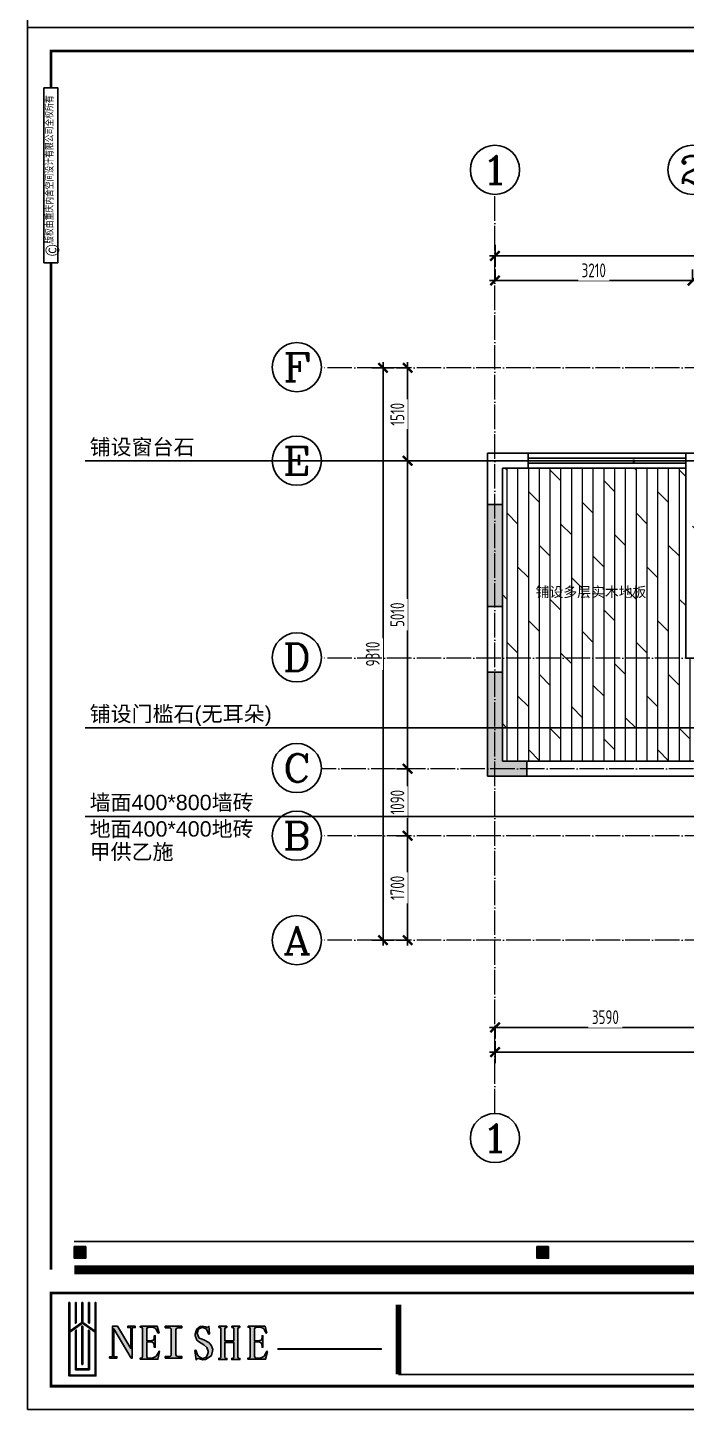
# Model space of a CAD drawing. Header units: inches. Extents: x -50945 to 250244, y -404780 to 18493.
# Drawn here: x 123108 to 133813, y -314876 to -292400 of the extents above; entities that cross this region are included whole.
import ezdxf
from ezdxf.enums import TextEntityAlignment as Align

# ---------------------------------------------------------------- set-up
doc = ezdxf.new("R2010")
doc.units = ezdxf.units.IN
doc.header["$MEASUREMENT"] = 0
doc.linetypes.add('DOTE', pattern=[2.42, 2, -0.2, 0.02, -0.2])
for name, color, linetype in [('15开关布置图-YJ', 2, 'Continuous'), ('AXIS', 1, 'Continuous'), ('AXIS_TEXT', 7, 'Continuous'), ('A图框', 7, 'Continuous'), ('D-ARCHI', 250, 'Continuous'), ('EVH 立面填充', 8, 'Continuous'), ('IBS-003-建筑窗框', 3, 'Continuous'), ('IBS-182-原建筑非承重墙', 150, 'Continuous'), ('IBS-200-原建筑承重墙柱', 200, 'Continuous'), ('IBS-63-原建筑窗', 63, 'Continuous'), ('外标注', 50, 'Continuous')]:
    doc.layers.add(name, color=color, linetype=linetype)
doc.layers.add('地面铺装内线', color=251, linetype='Continuous', lineweight=5)
doc.layers.add('门', color=65, linetype='Continuous', lineweight=13)
doc.styles.add('04.YBC-外标注3.0', font='', dxfattribs={"width": 0.8, "height": 3})
doc.styles.add('_TCH_AXIS', font='COMPLEX', dxfattribs={"bigfont": 'GBCBIG'})
doc.styles.add('COMPLEX', font='COMPLEX')
doc.styles.add('HBA-DIMT', font='ARCHS.SHX', dxfattribs={"width": 0.8})
doc.styles.add('MtXpl_Arial_Unicode_', font='Arial Unicode.ttf')
doc.styles.get("Standard").update_dxf_attribs({"font": 'Arial.ttf'})
doc.styles.get('04.YBC-外标注3.0').set_extended_font_data('SimSun')
doc.dimstyles.new('HBA_40', dxfattribs={"dimscale": 50, "dimtxt": 2.5, "dimasz": 0.1, "dimexe": 2, "dimexo": 2.5, "dimgap": 0.6, "dimtad": 1, "dimdec": 0, "dimrnd": 5, "dimzin": 0, "dimtxsty": 'HBA-DIMT', "dimblk": 'HBA_DIMENSION_TICK', "dimblk1": 'HBA_DIMENSION_TICK', "dimblk2": 'HBA_DIMENSION_TICK', "dimcen": 0.125, "dimclrd": 44, "dimclre": 44, "dimclrt": 2, "dimadec": 0, "dimazin": 0, "dimtfac": 1, "dimtdec": 0, "dimtix": 1, "dimtmove": 1, "dimatfit": 3, "dimldrblk": 'HBA_Leader_Dot', "dimfxl": 0, "dimtvp": 1, "dimtfill": 1, "dimtolj": 1, "dimtzin": 0, "dimarcsym": 0})

# ---------------------------------------------------------------- blocks, each defined once
blk = doc.blocks.new('gegwe')
h = blk.add_hatch(color=9)
h.paths.add_polyline_path([(189652, -49616), (189652, -49028), (189629, -49028), (189629, -49617), (189269, -49867), (189269, -49028), (189267, -49028), (189246, -49028), (189246, -51182), (190039, -51182), (190039, -49027), (190014, -49027), (190014, -49865), (190014, -49868)])
h.paths.add_polyline_path([(190014, -49898), (190014, -51161), (189269, -51161), (189269, -49898), (189642, -49636)], flags=16)
h.paths.add_polyline_path([(189641, -49706), (189653, -49716), (189653, -50844), (189629, -50844), (189629, -49716)], flags=0)
h.paths.add_polyline_path([(189825, -49834), (189847, -49852), (189847, -51000), (189439, -51000), (189439, -49849), (189461, -49834), (189461, -50979), (189825, -50979)], flags=0)
h.paths.add_polyline_path([(189439, -49636), (189459, -49620), (189459, -49028), (189439, -49028)], flags=17)
h.paths.add_polyline_path([(189822, -49620), (189847, -49637), (189847, -49027), (189822, -49027)])
at = {"color": 9}
for points in [[(189267, -49028), (189246, -49028), (189246, -51182), (190039, -51182), (190039, -49027), (190014, -49027), (190014, -49865), (190014, -49868)], [(189269, -49867), (189269, -49028), (189267, -49028)], [(189269, -49867), (189629, -49617), (189629, -49028)], [(189439, -49028), (189459, -49028), (189459, -49620), (189439, -49636), (189439, -49028)], [(189629, -49028), (189650, -49028), (189652, -49028), (189652, -49616), (190014, -49868)], [(190014, -49898), (189642, -49636), (189269, -49898)], [(190014, -49898), (190014, -51161), (189269, -51161), (189269, -49898)], [(189439, -49849), (189439, -51000), (189847, -51000), (189847, -49852), (189825, -49834), (189825, -50979), (189461, -50979), (189461, -49834), (189461, -49834), (189439, -49849)], [(189641, -49706), (189653, -49716), (189653, -50844), (189629, -50844), (189629, -49716), (189641, -49706)]]:
    blk.add_lwpolyline(points, dxfattribs=at)
blk.add_lwpolyline([(189822, -49027), (189842, -49027), (189847, -49027), (189847, -49637), (189822, -49620), (189822, -49027)], close=True, dxfattribs=at)
blk = doc.blocks.new('gegeg')
at = {"layer": 'A图框'}
h = blk.add_hatch(color=256, dxfattribs=at)
h.dxf.hatch_style = 1
h.paths.add_polyline_path([(133887, -57733), (134062, -57733), (134062, -57558), (133887, -57558)])
h = blk.add_hatch(color=256, dxfattribs=at)
h.dxf.hatch_style = 1
h.paths.add_polyline_path([(140844, -57733), (141019, -57733), (141019, -57558), (140844, -57558)])
for points in [[(134739, -58777), (134739, -59093), (134540, -58756), (134463, -58756), (134463, -59217), (134420, -59217), (134420, -59237), (134529, -59237), (134529, -59217), (134483, -59217), (134483, -58794), (134745, -59237), (134761, -59237), (134761, -58777), (134804, -58777), (134804, -58756), (134693, -58756), (134693, -58777)], [(134914, -59212), (134909, -59229), (134893, -59235), (134879, -59235), (134879, -59253), (135145, -59253), (135170, -59139), (135158, -59133), (135153, -59151), (135121, -59209), (135116, -59214), (135061, -59235), (135000, -59235), (134986, -59229), (134980, -59212), (134980, -58994), (135047, -58994), (135082, -59011), (135091, -59061), (135091, -59073), (135105, -59073), (135105, -58901), (135091, -58901), (135091, -58919), (135082, -58962), (135047, -58977), (134980, -58977), (134980, -58796), (134986, -58779), (135000, -58774), (135065, -58773), (135114, -58794), (135151, -58861), (135163, -58855), (135137, -58756), (134881, -58756), (134881, -58773), (134893, -58773), (134909, -58779), (134914, -58797)], [(135417, -58811), (135426, -58787), (135445, -58779), (135506, -58779), (135506, -58756), (135256, -58756), (135256, -58779), (135317, -58779), (135338, -58787), (135344, -58810), (135344, -59182), (135339, -59205), (135316, -59213), (135256, -59213), (135256, -59237), (135506, -59237), (135506, -59213), (135446, -59213), (135427, -59206), (135417, -59182)], [(135837, -59038), (135882, -59078), (135903, -59132), (135902, -59152), (135881, -59208), (135872, -59220), (135825, -59243), (135813, -59242), (135761, -59214), (135741, -59189), (135716, -59118), (135702, -59123), (135721, -59263), (135737, -59248), (135751, -59243), (135823, -59263), (135863, -59257), (135916, -59223), (135949, -59199), (135968, -59131), (135971, -59105), (135945, -59040), (135909, -59002), (135837, -58960), (135798, -58947), (135768, -58935), (135738, -58864), (135753, -58809), (135762, -58797), (135809, -58778), (135816, -58777), (135869, -58797), (135880, -58811), (135910, -58880), (135922, -58873), (135912, -58756), (135903, -58771), (135889, -58777), (135860, -58765), (135816, -58756), (135782, -58762), (135736, -58794), (135724, -58813), (135707, -58877), (135707, -58896), (135730, -58964), (135755, -58986)], [(136289, -59003), (136289, -59216), (136284, -59234), (136268, -59240), (136256, -59240), (136256, -59258), (136379, -59258), (136379, -59240), (136367, -59240), (136353, -59234), (136346, -59218), (136346, -58797), (136353, -58780), (136367, -58774), (136377, -58774), (136377, -58756), (136258, -58756), (136258, -58774), (136268, -58774), (136284, -58780), (136289, -58797), (136289, -58975), (136150, -58975), (136150, -58797), (136157, -58780), (136172, -58774), (136180, -58774), (136180, -58756), (136062, -58756), (136062, -58774), (136072, -58774), (136088, -58780), (136093, -58797), (136093, -59216), (136088, -59234), (136072, -59240), (136060, -59240), (136060, -59258), (136183, -59258), (136183, -59240), (136171, -59240), (136157, -59235), (136150, -59217), (136150, -59003)], [(136534, -59212), (136530, -59229), (136514, -59235), (136499, -59235), (136499, -59253), (136765, -59253), (136791, -59139), (136779, -59133), (136774, -59151), (136742, -59209), (136736, -59214), (136681, -59235), (136621, -59235), (136607, -59229), (136600, -59212), (136600, -58994), (136667, -58994), (136702, -59011), (136711, -59061), (136711, -59073), (136725, -59073), (136725, -58901), (136711, -58901), (136711, -58919), (136702, -58962), (136668, -58977), (136600, -58977), (136600, -58796), (136606, -58779), (136620, -58774), (136686, -58773), (136734, -58794), (136771, -58861), (136783, -58855), (136758, -58756), (136502, -58756), (136502, -58773), (136513, -58773), (136530, -58779), (136534, -58797)], [(138503, -59104), (138503, -59096), (136951, -59096), (136951, -59104)]]:
    blk.add_hatch(color=256, dxfattribs=at).paths.add_polyline_path(points)
for p, q in [((133887, -57482), (161887, -57482)), ((138761, -59483), (146834, -59483))]:
    blk.add_line(p, q, dxfattribs=at)
for points in [[(162587, -39218), (162587, -60008), (133187, -60008), (133187, -39218)], [(133431, -40125), (133643, -40125), (133643, -42755), (133431, -42755)], [(134062, -57558), (133887, -57558), (133887, -57733), (134062, -57733)], [(141019, -57558), (140844, -57558), (140844, -57733), (141019, -57733)], [(134739, -58777), (134739, -59093), (134540, -58756), (134463, -58756), (134463, -59217), (134420, -59217), (134420, -59237), (134529, -59237), (134529, -59217), (134483, -59217), (134483, -58794), (134745, -59237), (134761, -59237), (134761, -58777), (134804, -58777), (134804, -58756), (134693, -58756), (134693, -58777), (134739, -58777)], [(135256, -58756), (135506, -58756), (135506, -58779), (135445, -58779), (135426, -58787), (135417, -58811), (135417, -59182), (135427, -59206), (135446, -59213), (135506, -59213), (135506, -59237), (135256, -59237), (135256, -59213), (135316, -59213), (135339, -59205), (135344, -59182), (135344, -58810), (135338, -58787), (135317, -58779), (135256, -58779), (135256, -58756)], [(136951, -59096), (138503, -59096), (138503, -59104), (136951, -59104)]]:
    blk.add_lwpolyline(points, close=True, dxfattribs=at)
for points, const_width in [([(133537, -40125), (133537, -39568), (162237, -39568), (162237, -57908)], 42), ([(133537, -57908), (133537, -42755)], 42), ([(161887, -57908), (133887, -57908)], 140), ([(138761, -58433), (138761, -59483)], 84)]:
    blk.add_lwpolyline(points, dxfattribs=dict(at, const_width=const_width))
at = {"layer": 'A图框', "const_width": 42}
blk.add_lwpolyline([(133537, -58258), (162237, -58258), (162237, -59658), (133537, -59658)], close=True, dxfattribs=at)
at = {"layer": 'A图框'}
for points in [[(134882, -58756), (135137, -58756), (135163, -58855), (135151, -58861), (135116, -58798), (135112, -58793), (135065, -58773), (135000, -58774), (134986, -58779), (134980, -58796), (134980, -58977), (135047, -58977), (135082, -58962), (135091, -58919), (135091, -58901), (135105, -58901), (135105, -59073), (135091, -59073), (135091, -59061), (135082, -59011), (135047, -58994), (134980, -58994), (134980, -59212), (134986, -59229), (135000, -59235), (135061, -59235), (135116, -59214), (135121, -59209), (135153, -59151), (135158, -59133), (135170, -59139), (135145, -59253), (134879, -59253), (134879, -59235), (134893, -59235), (134909, -59229), (134914, -59212), (134914, -58797), (134909, -58779), (134893, -58773), (134881, -58773), (134881, -58756)], [(135910, -58880), (135922, -58873), (135912, -58756), (135903, -58771), (135889, -58777), (135860, -58765), (135816, -58756), (135782, -58762), (135736, -58794), (135724, -58813), (135707, -58877), (135707, -58896), (135730, -58964), (135755, -58986), (135837, -59038), (135882, -59078), (135903, -59132), (135902, -59152), (135881, -59208), (135872, -59220), (135825, -59243), (135813, -59242), (135761, -59214), (135741, -59189), (135716, -59118), (135702, -59123), (135721, -59263), (135737, -59248), (135751, -59243), (135823, -59263), (135863, -59257), (135916, -59223), (135949, -59199), (135968, -59131), (135971, -59105), (135945, -59040), (135909, -59002), (135837, -58960), (135798, -58947), (135768, -58935), (135738, -58864), (135753, -58809), (135762, -58797), (135809, -58778), (135816, -58777), (135869, -58797), (135880, -58811), (135910, -58880)], [(136258, -58756), (136377, -58756), (136377, -58774), (136367, -58774), (136353, -58780), (136346, -58797), (136346, -59218), (136353, -59234), (136367, -59240), (136379, -59240), (136379, -59258), (136256, -59258), (136256, -59240), (136268, -59240), (136284, -59234), (136289, -59216), (136289, -59003), (136150, -59003), (136150, -59217), (136157, -59235), (136171, -59240), (136183, -59240), (136183, -59258), (136060, -59258), (136060, -59240), (136072, -59240), (136088, -59234), (136093, -59216), (136093, -58797), (136088, -58780), (136072, -58774), (136062, -58774), (136062, -58756), (136180, -58756), (136180, -58774), (136172, -58774), (136157, -58780), (136150, -58797), (136150, -58975), (136289, -58975), (136289, -58797), (136284, -58780), (136268, -58774), (136258, -58774), (136258, -58756)], [(136502, -58756), (136758, -58756), (136783, -58855), (136771, -58861), (136736, -58798), (136732, -58793), (136686, -58773), (136620, -58774), (136606, -58779), (136600, -58796), (136600, -58977), (136668, -58977), (136702, -58962), (136711, -58919), (136711, -58901), (136725, -58901), (136725, -59073), (136711, -59073), (136711, -59061), (136702, -59011), (136667, -58994), (136600, -58994), (136600, -59212), (136607, -59229), (136621, -59235), (136681, -59235), (136736, -59214), (136742, -59209), (136774, -59151), (136779, -59133), (136791, -59139), (136765, -59253), (136499, -59253), (136499, -59235), (136514, -59235), (136530, -59229), (136534, -59212), (136534, -58797), (136530, -58779), (136513, -58773), (136502, -58773), (136502, -58756)]]:
    blk.add_lwpolyline(points, dxfattribs=at)
at = {"layer": '15开关布置图-YJ', "color": 2, "xscale": 0.5119999999988067, "yscale": 0.5119999999988067, "zscale": 0.5119999999988067}
blk.add_blockref('gegwe', (36914, -33299), dxfattribs=at)
at = {"layer": 'A图框', "rotation": 90, "style": '04.YBC-外标注3.0'}
for s, insert, char_height, width, attachment_point in [('版权由重庆内舍空间设计有限公司全权所有', (133460, -42471), 105, 2420.6, 1), ('©', (133559, -42567), 210, 191.34, 5)]:
    blk.add_mtext(s, dxfattribs=dict(at, insert=insert, char_height=char_height, width=width, attachment_point=attachment_point))
blk = doc.blocks.new('HBA_DIMENSION_TICK')
at = {"color": 0, "linetype": 'ByBlock'}
for p, q in [((-10, 0), (0, 0)), ((0, 0), (10, 0))]:
    blk.add_line(p, q, dxfattribs=at)
at = {"color": 50, "linetype": 'ByBlock'}
blk.add_solid([(-10, -7), (-7, -10), (7, 10), (10, 7)], dxfattribs=at)
blk = doc.blocks.new('*D487')
at = {"layer": 'Defpoints', "color": 0, "transparency": 16777216}
for p in [(130703, -308408), (134292, -308408), (134292, -308663)]:
    blk.add_point(p, dxfattribs=at)
at = {"layer": '外标注', "color": 44, "lineweight": -2, "transparency": 16777216}
for p, q in [((130703, -308633), (130703, -308843)), ((130712, -308663), (134283, -308663)), ((134292, -308633), (134292, -308843))]:
    blk.add_line(p, q, dxfattribs=at)
at = {"layer": '外标注', "color": 44, "lineweight": -2, "transparency": 16777216, "xscale": 9, "yscale": 9, "zscale": 9, "rotation": 180}
blk.add_blockref('HBA_DIMENSION_TICK', (130703, -308663), dxfattribs=at)
at = {"layer": '外标注', "color": 44, "lineweight": -2, "transparency": 16777216, "xscale": 9, "yscale": 9, "zscale": 9}
blk.add_blockref('HBA_DIMENSION_TICK', (134292, -308663), dxfattribs=at)
at = {"layer": '外标注', "color": 2, "transparency": 16777216, "insert": (132497, -308496), "char_height": 225, "attachment_point": 5, "style": 'HBA-DIMT', "bg_fill": 3, "box_fill_scale": 1.25, "bg_fill_color": 256, "bg_fill_true_color": 13158600, "bg_fill_transparency": 0}
blk.add_mtext('\\A1;3590', dxfattribs=at)
blk = doc.blocks.new('HBA_Leader_Dot')
at = {"color": 0, "linetype": 'ByBlock'}
blk.add_line((-5, 0), (-10, 0), dxfattribs=at)
at = {"color": 0, "linetype": 'ByBlock', "const_width": 5}
blk.add_lwpolyline([(-2.5, 0, 1), (2.5, 0, 1)], format="xyb", close=True, dxfattribs=at)
blk = doc.blocks.new('*D495')
at = {"layer": 'Defpoints', "color": 0, "transparency": 16777216}
for p in [(130703, -308663), (145403, -308663), (145403, -309063)]:
    blk.add_point(p, dxfattribs=at)
at = {"layer": '外标注', "color": 44, "lineweight": -2, "transparency": 16777216}
for p, q in [((130703, -308888), (130703, -309243)), ((145403, -308888), (145403, -309243)), ((130712, -309063), (145394, -309063))]:
    blk.add_line(p, q, dxfattribs=at)
at = {"layer": '外标注', "color": 44, "lineweight": -2, "transparency": 16777216, "xscale": 9, "yscale": 9, "zscale": 9, "rotation": 180}
blk.add_blockref('HBA_DIMENSION_TICK', (130703, -309063), dxfattribs=at)
at = {"layer": '外标注', "color": 44, "lineweight": -2, "transparency": 16777216, "xscale": 9, "yscale": 9, "zscale": 9}
blk.add_blockref('HBA_DIMENSION_TICK', (145403, -309063), dxfattribs=at)
at = {"layer": '外标注', "color": 2, "transparency": 16777216, "insert": (138053, -308896), "char_height": 225, "attachment_point": 5, "style": 'HBA-DIMT', "bg_fill": 3, "box_fill_scale": 1.25, "bg_fill_color": 256, "bg_fill_true_color": 13158600, "bg_fill_transparency": 0}
blk.add_mtext('\\A1;14700', dxfattribs=at)
blk = doc.blocks.new('*D501')
at = {"layer": 'Defpoints', "color": 0, "transparency": 16777216}
for p in [(133913, -296514), (130703, -296739), (133913, -296739)]:
    blk.add_point(p, dxfattribs=at)
at = {"layer": '外标注', "color": 44, "lineweight": -2, "transparency": 16777216}
for p, q in [((130703, -296514), (130703, -296334)), ((133913, -296514), (133913, -296334)), ((130712, -296514), (133904, -296514))]:
    blk.add_line(p, q, dxfattribs=at)
at = {"layer": '外标注', "color": 44, "lineweight": -2, "transparency": 16777216, "xscale": 9, "yscale": 9, "zscale": 9, "rotation": 180}
blk.add_blockref('HBA_DIMENSION_TICK', (130703, -296514), dxfattribs=at)
at = {"layer": '外标注', "color": 44, "lineweight": -2, "transparency": 16777216, "xscale": 9, "yscale": 9, "zscale": 9}
blk.add_blockref('HBA_DIMENSION_TICK', (133913, -296514), dxfattribs=at)
at = {"layer": '外标注', "color": 2, "transparency": 16777216, "insert": (132308, -296348), "char_height": 225, "attachment_point": 5, "style": 'HBA-DIMT', "bg_fill": 3, "box_fill_scale": 1.25, "bg_fill_color": 256, "bg_fill_true_color": 13158600, "bg_fill_transparency": 0}
blk.add_mtext('\\A1;3210', dxfattribs=at)
blk = doc.blocks.new('*D505')
at = {"layer": 'Defpoints', "color": 0, "transparency": 16777216}
for p in [(145403, -296114), (130703, -296514), (145403, -296514)]:
    blk.add_point(p, dxfattribs=at)
at = {"layer": '外标注', "color": 44, "lineweight": -2, "transparency": 16777216}
for p, q in [((130703, -296289), (130703, -295934)), ((145403, -296289), (145403, -295934)), ((130712, -296114), (145394, -296114))]:
    blk.add_line(p, q, dxfattribs=at)
at = {"layer": '外标注', "color": 44, "lineweight": -2, "transparency": 16777216, "xscale": 9, "yscale": 9, "zscale": 9, "rotation": 180}
blk.add_blockref('HBA_DIMENSION_TICK', (130703, -296114), dxfattribs=at)
at = {"layer": '外标注', "color": 44, "lineweight": -2, "transparency": 16777216, "xscale": 9, "yscale": 9, "zscale": 9}
blk.add_blockref('HBA_DIMENSION_TICK', (145403, -296114), dxfattribs=at)
at = {"layer": '外标注', "color": 2, "transparency": 16777216, "insert": (138053, -295948), "char_height": 225, "attachment_point": 5, "style": 'HBA-DIMT', "bg_fill": 3, "box_fill_scale": 1.25, "bg_fill_color": 256, "bg_fill_true_color": 13158600, "bg_fill_transparency": 0}
blk.add_mtext('\\A1;14700', dxfattribs=at)
blk = doc.blocks.new('*D506')
at = {"layer": 'Defpoints', "color": 0, "transparency": 16777216}
for p in [(129283, -305545), (129484, -305545), (129484, -307243)]:
    blk.add_point(p, dxfattribs=at)
at = {"layer": '外标注', "color": 44, "lineweight": -2, "transparency": 16777216}
for p, q in [((129283, -305545), (129103, -305545)), ((129283, -307234), (129283, -305554)), ((129283, -307243), (129103, -307243))]:
    blk.add_line(p, q, dxfattribs=at)
at = {"layer": '外标注', "color": 44, "lineweight": -2, "transparency": 16777216, "xscale": 9, "yscale": 9, "zscale": 9}
for p, rotation in [((129283, -305545), 90), ((129283, -307243), 270)]:
    blk.add_blockref('HBA_DIMENSION_TICK', p, dxfattribs=dict(at, rotation=rotation))
at = {"layer": '外标注', "color": 2, "transparency": 16777216, "insert": (129116, -306394), "char_height": 225, "attachment_point": 5, "rotation": 90, "style": 'HBA-DIMT', "bg_fill": 3, "box_fill_scale": 1.25, "bg_fill_color": 256, "bg_fill_true_color": 13158600, "bg_fill_transparency": 0}
blk.add_mtext('\\A1;1700', dxfattribs=at)
blk = doc.blocks.new('*D507')
at = {"layer": 'Defpoints', "color": 0, "transparency": 16777216}
for p in [(129283, -304455), (129484, -304455), (129484, -305545)]:
    blk.add_point(p, dxfattribs=at)
at = {"layer": '外标注', "color": 44, "lineweight": -2, "transparency": 16777216}
for p, q in [((129283, -304455), (129103, -304455)), ((129283, -305536), (129283, -304464)), ((129283, -305545), (129103, -305545))]:
    blk.add_line(p, q, dxfattribs=at)
at = {"layer": '外标注', "color": 44, "lineweight": -2, "transparency": 16777216, "xscale": 9, "yscale": 9, "zscale": 9}
for p, rotation in [((129283, -304455), 90), ((129283, -305545), 270)]:
    blk.add_blockref('HBA_DIMENSION_TICK', p, dxfattribs=dict(at, rotation=rotation))
at = {"layer": '外标注', "color": 2, "transparency": 16777216, "insert": (129116, -305000), "char_height": 225, "attachment_point": 5, "rotation": 90, "style": 'HBA-DIMT', "bg_fill": 3, "box_fill_scale": 1.25, "bg_fill_color": 256, "bg_fill_true_color": 13158600, "bg_fill_transparency": 0}
blk.add_mtext('\\A1;1090', dxfattribs=at)
blk = doc.blocks.new('*D508')
at = {"layer": 'Defpoints', "color": 0, "transparency": 16777216}
for p in [(129283, -299445), (129484, -299445), (129484, -304455)]:
    blk.add_point(p, dxfattribs=at)
at = {"layer": '外标注', "color": 44, "lineweight": -2, "transparency": 16777216}
for p, q in [((129283, -299445), (129103, -299445)), ((129283, -304446), (129283, -299454)), ((129283, -304455), (129103, -304455))]:
    blk.add_line(p, q, dxfattribs=at)
at = {"layer": '外标注', "color": 44, "lineweight": -2, "transparency": 16777216, "xscale": 9, "yscale": 9, "zscale": 9}
for p, rotation in [((129283, -299445), 90), ((129283, -304455), 270)]:
    blk.add_blockref('HBA_DIMENSION_TICK', p, dxfattribs=dict(at, rotation=rotation))
at = {"layer": '外标注', "color": 2, "transparency": 16777216, "insert": (129116, -301950), "char_height": 225, "attachment_point": 5, "rotation": 90, "style": 'HBA-DIMT', "bg_fill": 3, "box_fill_scale": 1.25, "bg_fill_color": 256, "bg_fill_true_color": 13158600, "bg_fill_transparency": 0}
blk.add_mtext('\\A1;5010', dxfattribs=at)
blk = doc.blocks.new('*D509')
at = {"layer": 'Defpoints', "color": 0, "transparency": 16777216}
for p in [(129283, -297934), (129484, -297934), (129484, -299445)]:
    blk.add_point(p, dxfattribs=at)
at = {"layer": '外标注', "color": 44, "lineweight": -2, "transparency": 16777216}
for p, q in [((129283, -297934), (129103, -297934)), ((129283, -299436), (129283, -297943)), ((129283, -299445), (129103, -299445))]:
    blk.add_line(p, q, dxfattribs=at)
at = {"layer": '外标注', "color": 44, "lineweight": -2, "transparency": 16777216, "xscale": 9, "yscale": 9, "zscale": 9}
for p, rotation in [((129283, -297934), 90), ((129283, -299445), 270)]:
    blk.add_blockref('HBA_DIMENSION_TICK', p, dxfattribs=dict(at, rotation=rotation))
at = {"layer": '外标注', "color": 2, "transparency": 16777216, "insert": (129116, -298689), "char_height": 225, "attachment_point": 5, "rotation": 90, "style": 'HBA-DIMT', "bg_fill": 3, "box_fill_scale": 1.25, "bg_fill_color": 256, "bg_fill_true_color": 13158600, "bg_fill_transparency": 0}
blk.add_mtext('\\A1;1510', dxfattribs=at)
blk = doc.blocks.new('*D510')
at = {"layer": 'Defpoints', "color": 0, "transparency": 16777216}
for p in [(128883, -297934), (129283, -297934), (129283, -307243)]:
    blk.add_point(p, dxfattribs=at)
at = {"layer": '外标注', "color": 44, "lineweight": -2, "transparency": 16777216}
for p, q in [((129058, -297934), (128703, -297934)), ((128883, -307234), (128883, -297943)), ((129058, -307243), (128703, -307243))]:
    blk.add_line(p, q, dxfattribs=at)
at = {"layer": '外标注', "color": 44, "lineweight": -2, "transparency": 16777216, "xscale": 9, "yscale": 9, "zscale": 9}
for p, rotation in [((128883, -297934), 90), ((128883, -307243), 270)]:
    blk.add_blockref('HBA_DIMENSION_TICK', p, dxfattribs=dict(at, rotation=rotation))
at = {"layer": '外标注', "color": 2, "transparency": 16777216, "insert": (128716, -302589), "char_height": 225, "attachment_point": 5, "rotation": 90, "style": 'HBA-DIMT', "bg_fill": 3, "box_fill_scale": 1.25, "bg_fill_color": 256, "bg_fill_true_color": 13158600, "bg_fill_transparency": 0}
blk.add_mtext('\\A1;9310', dxfattribs=at)
blk = doc.blocks.new('_AXISO')
blk.add_circle((0, 0), 0.5)
at = {"layer": 'AXIS_TEXT', "style": 'COMPLEX', "width": 1.041667}
blk.add_attdef('A', text='', height=0.56, dxfattribs=at).set_placement((-0.25, -0.28), (0.25, -0.28), align=Align.FIT)

msp = doc.modelspace()

# ---------------------------------------------------------------- hatches: boundary and pattern name
at = {"layer": 'EVH 立面填充'}
h = msp.add_hatch(color=256, dxfattribs=at)
h.dxf.hatch_style = 1
h.paths.add_polyline_path([(130582.54, -301814.51), (130822.54, -301814.51), (130822.54, -300154.51), (130582.54, -300154.51)])
h = msp.add_hatch(color=256, dxfattribs=at)
h.dxf.hatch_style = 1
h.paths.add_polyline_path([(130822.54, -304334.51), (130822.54, -302884.51), (130582.54, -302884.51), (130582.54, -304574.51), (131222.54, -304574.51), (131222.54, -304334.51)])
at = {"layer": '门', "lineweight": 5}
h = msp.add_hatch(dxfattribs=at)
h.set_pattern_fill('DOLMIT', color=8, scale=700, angle=90)
h.paths.add_polyline_path([(130822.54, -302654.51), (130822.54, -302884.51), (130822.54, -304334.51), (131222.54, -304334.51), (134172.24, -304334.51), (134172.24, -303734.51), (134512.24, -303734.51), (135292.24, -303734.51), (135342.24, -303734.51), (135342.24, -303634.51), (135342.24, -302754.51), (135342.54, -302754.51), (135342.54, -302654.51)])
h.paths.add_polyline_path([(133802.54, -302654.51), (133802.54, -299564.51), (131242.54, -299564.51), (130822.54, -299564.51), (130822.54, -300154.51), (130822.54, -301814.51), (130822.54, -302654.51)])
h.paths.add_polyline_path([(133912.54, -302534.51), (135462.54, -302534.51), (135502.54, -302534.51), (136342.54, -302534.51), (136392.54, -302534.51), (136392.54, -301004.51), (136392.54, -299564.51), (135982.54, -299564.51), (134022.54, -299564.51), (133912.54, -299564.51)])
h.paths.add_polyline_path([(145282.54, -299554.51), (144822.54, -299554.51), (143052.54, -299554.51), (142702.54, -299554.51), (142702.54, -301004.51), (142702.54, -302534.51), (142802.54, -302534.51), (143682.54, -302534.51), (144522.54, -302534.51), (145282.54, -302534.51)])
h.paths.add_polyline_path([(143127.12, -301731.94), (145076.2, -301731.94), (145076.2, -301413.23), (143127.12, -301413.23)], flags=24)

# ---------------------------------------------------------------- linework, layer by layer
at = {"layer": 'IBS-003-建筑窗框', "color": 251, "ltscale": 10}
for p, q in [((131242.54, -299323.51), (133802.54, -299323.51)), ((131242.54, -299564.51), (133802.54, -299564.51))]:
    msp.add_line(p, q, dxfattribs=at)
at = {"layer": 'IBS-182-原建筑非承重墙'}
for p, q in [((131242.54, -299323.51), (130582.54, -299323.51)), ((130582.54, -300154.51), (130582.54, -299324.51)), ((131242.54, -299564.51), (131242.54, -299323.51)), ((133802.54, -299323.51), (134022.54, -299323.51)), ((133802.54, -302654.51), (133802.54, -299324.51)), ((130822.54, -300154.51), (130822.54, -299564.51)), ((130822.54, -299564.51), (131242.54, -299564.51)), ((130582.54, -302884.51), (130582.54, -301814.51)), ((130822.54, -302884.51), (130822.54, -301814.51)), ((135342.54, -302654.51), (133802.54, -302654.51)), ((134172.24, -304334.51), (131222.54, -304334.51)), ((134172.24, -304574.51), (131222.54, -304574.51))]:
    msp.add_line(p, q, dxfattribs=at)
at = {"layer": 'IBS-200-原建筑承重墙柱', "ltscale": 0.02}
for p, q in [((130582.54, -300154.51), (130822.54, -300154.51)), ((130582.54, -301814.51), (130582.54, -300154.51)), ((130822.54, -300154.51), (130822.54, -301814.51)), ((130582.54, -301814.51), (130822.54, -301814.51)), ((130822.54, -302884.51), (130582.54, -302884.51)), ((130582.54, -302884.51), (130582.54, -304574.51)), ((130822.54, -302884.51), (130822.54, -304334.51)), ((131222.54, -304334.51), (130822.54, -304334.51)), ((131222.54, -304574.51), (131222.54, -304334.51)), ((131222.54, -304574.51), (130582.54, -304574.51))]:
    msp.add_line(p, q, dxfattribs=at)
at = {"layer": 'IBS-63-原建筑窗'}
for p, q in [((131242.54, -299403.51), (133802.54, -299403.51)), ((131242.54, -299484.51), (133802.54, -299484.51))]:
    msp.add_line(p, q, dxfattribs=at)

# ---------------------------------------------------------------- block references
at = {"layer": '15开关布置图-YJ', "color": 2, "xscale": 1.081091401797356, "yscale": 1.081091401797356, "zscale": 1.081091401797356}
msp.add_blockref('gegeg', (-20880, -227526.41), dxfattribs=at)
at = {"layer": 'AXIS'}
ref = msp.add_blockref('_AXISO', (130702.54, -294714.27), dxfattribs=dict(at, xscale=800, yscale=800, zscale=800))
ref.add_attrib('A', '1', dxfattribs={"layer": 'AXIS_TEXT', "height": 452.55, "style": '_TCH_AXIS', "width": 2.333333}).set_placement((130476.26, -294940.54), (130928.81, -294940.54), align=Align.FIT)
ref = msp.add_blockref('_AXISO', (133912.54, -294714.27), dxfattribs=dict(at, xscale=800, yscale=800, zscale=800))
ref.add_attrib('A', '2', dxfattribs={"layer": 'AXIS_TEXT', "height": 452.55, "style": '_TCH_AXIS', "width": 1.5}).set_placement((133686.26, -294940.54), (134138.81, -294940.54), align=Align.FIT)
ref = msp.add_blockref('_AXISO', (127482.66, -297924.27), dxfattribs=dict(at, xscale=800, yscale=800, zscale=800))
ref.add_attrib('A', 'F', dxfattribs={"layer": 'AXIS_TEXT', "height": 452.55, "style": '_TCH_AXIS', "width": 1.3125}).set_placement((127256.39, -298150.54), (127708.94, -298150.54), align=Align.FIT)
ref = msp.add_blockref('_AXISO', (127482.54, -299444.51), dxfattribs=dict(at, xscale=800, yscale=800, zscale=800))
ref.add_attrib('A', 'E', dxfattribs={"layer": 'AXIS_TEXT', "height": 452.55, "style": '_TCH_AXIS', "width": 1.3125}).set_placement((127256.26, -299670.78), (127708.81, -299670.78), align=Align.FIT)
ref = msp.add_blockref('_AXISO', (127482.54, -302644.28), dxfattribs=dict(at, xscale=800, yscale=800, zscale=800))
ref.add_attrib('A', 'D', dxfattribs={"layer": 'AXIS_TEXT', "height": 452.55, "style": '_TCH_AXIS', "width": 1.235294}).set_placement((127256.26, -302870.55), (127708.81, -302870.55), align=Align.FIT)
ref = msp.add_blockref('_AXISO', (127482.54, -304444.28), dxfattribs=dict(at, xscale=800, yscale=800, zscale=800))
ref.add_attrib('A', 'C', dxfattribs={"layer": 'AXIS_TEXT', "height": 452.55, "style": '_TCH_AXIS', "width": 1.4}).set_placement((127256.26, -304670.55), (127708.81, -304670.55), align=Align.FIT)
ref = msp.add_blockref('_AXISO', (127482.54, -305544.51), dxfattribs=dict(at, xscale=800, yscale=800, zscale=800))
ref.add_attrib('A', 'B', dxfattribs={"layer": 'AXIS_TEXT', "height": 452.55, "style": '_TCH_AXIS', "width": 1.235294}).set_placement((127256.26, -305770.78), (127708.81, -305770.78), align=Align.FIT)
ref = msp.add_blockref('_AXISO', (127482.74, -307242.84), dxfattribs=dict(at, xscale=800, yscale=800, zscale=800))
ref.add_attrib('A', 'A', dxfattribs={"layer": 'AXIS_TEXT', "height": 452.55, "style": '_TCH_AXIS', "width": 1.166667}).set_placement((127256.47, -307469.12), (127709.02, -307469.12), align=Align.FIT)
ref = msp.add_blockref('_AXISO', (130702.54, -310462.84), dxfattribs=dict(at, xscale=800, yscale=800, zscale=800))
ref.add_attrib('A', '1', dxfattribs={"layer": 'AXIS_TEXT', "height": 452.55, "style": '_TCH_AXIS', "width": 2.333333}).set_placement((130476.26, -310689.12), (130928.81, -310689.12), align=Align.FIT)

# ---------------------------------------------------------------- texts
at = {"layer": '15开关布置图-YJ', "color": 241}
for s, p in [('铺设窗台石', (124114.57, -299346.2)), ('铺设门槛石(无耳朵)', (124114.57, -303686.86)), ('墙面400*800墙砖', (124114.57, -305128.4)), ('地面400*400地砖', (124114.57, -305559.5)), ('甲供乙施', (124114.57, -305930.86))]:
    msp.add_text(s, height=250, dxfattribs=at).set_placement(p)
at = {"layer": '地面铺装内线', "color": 50, "style": 'MtXpl_Arial_Unicode_'}
msp.add_text('铺设多层实木地板', height=164.893, dxfattribs=at).set_placement((131363.14, -301661.95))

# ---------------------------------------------------------------- dimensions: what is measured, and where the dimension line sits
at = {"layer": '外标注'}
for base, p1, p2, picture, middle in [((133912.54, -296514.27), (130702.54, -296738.85), (133912.54, -296738.85), '*D501', (132307.54, -296347.77)), ((134292.24, -308662.84), (130702.54, -308407.8), (134292.24, -308407.8), '*D487', (132497.39, -308496.34))]:
    dim = msp.add_linear_dim(base=base, p1=p1, p2=p2, dimstyle='HBA_40', override={"dimscale": 90, "dimfxl": 200, "dimfxlon": 1}, dxfattribs=at)
    dim.commit()
    dim.dimension.update_dxf_attribs({"geometry": picture, "text_midpoint": middle})
dim = msp.add_linear_dim(base=(129282.54, -305544.51), p1=(129483.7, -307242.84), p2=(129483.7, -305544.51), angle=270, dimstyle='HBA_40', override={"dimscale": 90, "dimfxl": 200, "dimfxlon": 1}, dxfattribs=at)
dim.commit()
dim.dimension.update_dxf_attribs({"geometry": '*D506', "text_midpoint": (129116.04, -306393.68)})

# ---------------------------------------------------------------- next in the draw order: dimensions: what is measured, and where the dimension line sits
for base, p1, p2, picture, middle in [((145402.54, -296114.27), (130702.54, -296514.27), (145402.54, -296514.27), '*D505', (138052.54, -295947.77)), ((145402.54, -309062.84), (130702.54, -308662.84), (145402.54, -308662.84), '*D495', (138052.54, -308896.34))]:
    dim = msp.add_linear_dim(base=base, p1=p1, p2=p2, dimstyle='HBA_40', override={"dimscale": 90, "dimfxl": 200, "dimfxlon": 1}, dxfattribs=at)
    dim.commit()
    dim.dimension.update_dxf_attribs({"geometry": picture, "text_midpoint": middle})
dim = msp.add_linear_dim(base=(129282.54, -304454.51), p1=(129483.7, -305544.51), p2=(129483.7, -304454.51), angle=270, dimstyle='HBA_40', override={"dimscale": 90, "dimfxl": 200, "dimfxlon": 1}, dxfattribs=at)
dim.commit()
dim.dimension.update_dxf_attribs({"geometry": '*D507', "text_midpoint": (129116.04, -304999.51)})

# ---------------------------------------------------------------- next in the draw order: linework, layer by layer
at = {"layer": 'D-ARCHI', "color": 251, "linetype": 'DOTE', "lineweight": 5, "ltscale": 200}
msp.add_line((130702.54, -310062.84), (130702.54, -295114.27), dxfattribs=at)

# ---------------------------------------------------------------- next in the draw order: dimensions: what is measured, and where the dimension line sits
at = {"layer": '外标注'}
dim = msp.add_linear_dim(base=(129282.54, -299444.51), p1=(129483.7, -304454.51), p2=(129483.7, -299444.51), angle=270, dimstyle='HBA_40', override={"dimscale": 90, "dimfxl": 200, "dimfxlon": 1}, dxfattribs=at)
dim.commit()
dim.dimension.update_dxf_attribs({"geometry": '*D508', "text_midpoint": (129116.04, -301949.51)})

# ---------------------------------------------------------------- next in the draw order: dimensions: what is measured, and where the dimension line sits
dim = msp.add_linear_dim(base=(129282.54, -297934.27), p1=(129483.7, -299444.51), p2=(129483.7, -297934.27), angle=270, dimstyle='HBA_40', override={"dimscale": 90, "dimfxl": 200, "dimfxlon": 1}, dxfattribs=at)
dim.commit()
dim.dimension.update_dxf_attribs({"geometry": '*D509', "text_midpoint": (129116.04, -298689.39)})

# ---------------------------------------------------------------- next in the draw order: dimensions: what is measured, and where the dimension line sits
dim = msp.add_linear_dim(base=(128882.54, -297934.27), p1=(129282.54, -307242.84), p2=(129282.54, -297934.27), angle=90, dimstyle='HBA_40', override={"dimscale": 90, "dimfxl": 200, "dimfxlon": 1}, dxfattribs=at)
dim.commit()
dim.dimension.update_dxf_attribs({"geometry": '*D510', "text_midpoint": (128716.04, -302588.55)})

# ---------------------------------------------------------------- next in the draw order: linework, layer by layer
at = {"layer": 'D-ARCHI', "color": 251, "linetype": 'DOTE', "lineweight": 5, "ltscale": 200}
for p, q in [((148222.54, -297934.27), (127895.28, -297934.27)), ((148222.54, -299444.51), (127882.54, -299444.51)), ((148222.54, -302654.51), (127895.28, -302654.51)), ((134412.24, -304454.51), (127895.28, -304454.51)), ((148222.54, -305544.51), (127895.28, -305544.51)), ((148222.54, -307242.84), (127895.28, -307242.84))]:
    msp.add_line(p, q, dxfattribs=at)

# ---------------------------------------------------------------- next in the draw order: block references
at = {"layer": '15开关布置图-YJ', "color": 2, "xscale": 1.081091401797356, "yscale": 1.081091401797356, "zscale": 1.081091401797356}
msp.add_blockref('gegeg', (-20880.44, -250002.3), dxfattribs=at)

# ---------------------------------------------------------------- next in the draw order: leaders
at = {"layer": '地面铺装内线', "color": 6}
for points in [[(134864.05, -299448.96), (124040.44, -299448.96)], [(132958.5, -299448.96), (124040.44, -299448.96)], [(134864.05, -303789.62), (124040.44, -303789.62)], [(135335.01, -305231.16), (124040.44, -305231.16)]]:
    msp.add_leader(points, dimstyle='HBA_40', override={"dimtad": 0}, dxfattribs=at)

doc.saveas('drawing.dxf')
